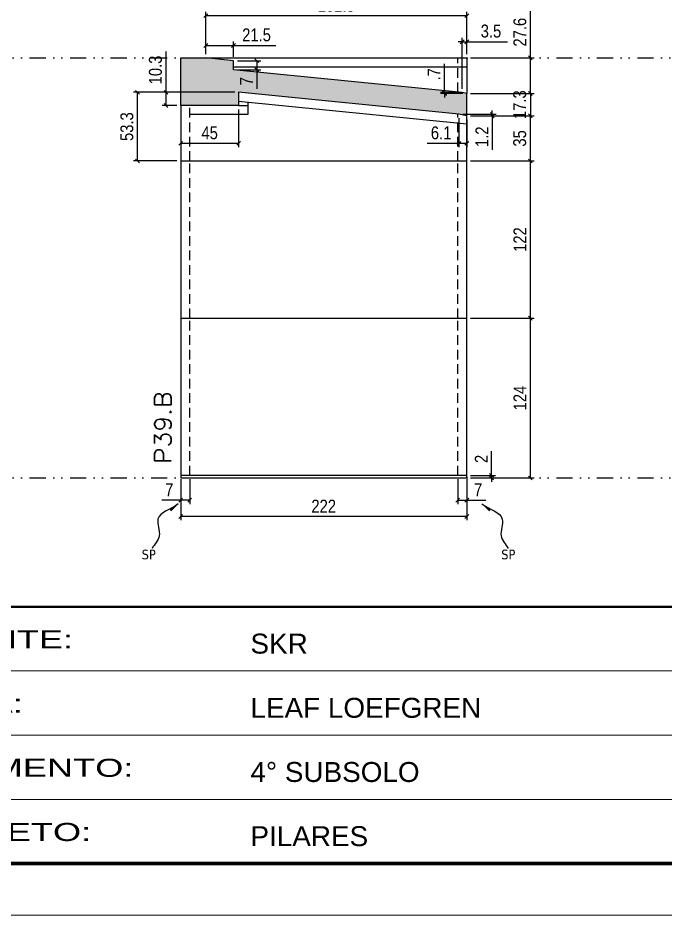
# Model space of a CAD drawing. Header units: millimetres. Extents: x 13777 to 27878, y -21631 to 6985.
# Drawn here: x 14932 to 15434, y -6700 to -6003 of the extents above; entities that cross this region are included whole.
import ezdxf

# ---------------------------------------------------------------- set-up
doc = ezdxf.new("R2010")
doc.units = ezdxf.units.MM
for name, pattern in [('CONTINUO', [0]), ('DASHED', [0.75, 0.5, -0.25]), ('DIVIDE2', [0.625, 0.25, -0.125, 0, -0.125, 0, -0.125]), ('HIDDEN', [0.375, 0.25, -0.125])]:
    doc.linetypes.add(name, pattern=pattern)
for name, color, linetype in [('COTA', 241, 'Continuous'), ('Nível', 160, 'Continuous'), ('Painéis', 200, 'Continuous'), ('SARR_2.2x7', 40, 'Continuous'), ('Sarrafo de Pressão', 42, 'HIDDEN'), ('texto', 7, 'Continuous')]:
    doc.layers.add(name, color=color, linetype=linetype)
for name, color, linetype, lineweight in [('Folhas', 255, 'Continuous', 9), ('SARRAFO DE PRESSAO', 251, 'DASHED', 9), ('Texto Seção', 7, 'Continuous', 15)]:
    doc.layers.add(name, color=color, linetype=linetype, lineweight=lineweight)
doc.styles.add('ARIAL', font='arial.ttf')
doc.styles.add('COTA TECNICA', font='techl___.ttf', dxfattribs={"height": 10})
doc.styles.add('COTA TECNICA-50', font='techl___.ttf', dxfattribs={"height": 10})
doc.styles.add('REGUA-120', font='ROMANS.shx', dxfattribs={"height": 15})
doc.styles.get("Standard").update_dxf_attribs({"font": 'arial.ttf'})
doc.styles.add('Tecnologia', font='')
doc.styles.get('Tecnologia').set_extended_font_data('Forgotten Futurist')
doc.dimstyles.new('COTA PAINEL-50', dxfattribs={"dimtxt": 10, "dimasz": 3, "dimexe": 3, "dimexo": 3, "dimgap": 3, "dimtad": 1, "dimdec": 1, "dimzin": 12, "dimdsep": 46, "dimtxsty": 'COTA TECNICA-50', "dimblk1": 'OBLIQUE', "dimblk2": 'OBLIQUE', "dimsah": 1, "dimcen": 0.9, "dimclrd": 4, "dimclre": 4, "dimclrt": 240, "dimadec": 1, "dimazin": 3, "dimtfac": 1, "dimtdec": 1, "dimtmove": 0, "dimatfit": 3, "dimfxl": 1, "dimtolj": 1, "dimtzin": 12, "dimarcsym": 0})
doc.dimstyles.new('PAINEL', dxfattribs={"dimtxt": 10, "dimasz": 3, "dimexe": 3, "dimexo": 3, "dimgap": 3, "dimtad": 1, "dimdec": 1, "dimzin": 12, "dimdsep": 46, "dimtxsty": 'COTA TECNICA', "dimblk1": 'OBLIQUE', "dimblk2": 'OBLIQUE', "dimsah": 1, "dimcen": 0.9, "dimclrd": 4, "dimclre": 4, "dimclrt": 240, "dimadec": 1, "dimazin": 3, "dimtfac": 1, "dimtdec": 1, "dimtmove": 0, "dimatfit": 3, "dimfxl": 1, "dimtolj": 1, "dimtzin": 12, "dimarcsym": 0})
doc.dimstyles.get("Standard").update_dxf_attribs({"dimtxt": 0.18, "dimasz": 0.18, "dimexe": 0.18, "dimexo": 0.0625, "dimgap": 0.09, "dimtad": 0, "dimtih": 1, "dimtoh": 1, "dimdec": 4, "dimzin": 0, "dimdsep": 46, "dimtxsty": 'Standard', "dimcen": 0.09, "dimadec": 0, "dimazin": 0, "dimtfac": 1, "dimtdec": 4, "dimtofl": 0, "dimtmove": 0, "dimatfit": 3, "dimfxl": 1, "dimtolj": 1, "dimtzin": 0, "dimarcsym": 0})

# ---------------------------------------------------------------- blocks, each defined once
blk = doc.blocks.new('9999999999')
at = {"color": 30, "linetype": 'CONTINUO'}
for p, q in [((98564.56, 34379.64), (99583.98, 34379.64)), ((98564.56, 34329.83), (99487.98, 34329.83)), ((98564.56, 34280.02), (99487.98, 34280.02))]:
    blk.add_line(p, q, dxfattribs=at)
at = {"color": 30, "linetype": 'CONTINUO', "const_width": 2}
blk.add_lwpolyline([(99583.98, 34230.21), (99583.98, 34414.45, 0.414214), (99568.98, 34429.45), (98228.98, 34429.45, 0.414214), (98213.98, 34414.45), (98213.98, 34245.21, 0.414214), (98228.98, 34230.21), (99583.98, 34230.21)], format="xyb", dxfattribs=at)
at = {"layer": 'Folhas'}
blk.add_lwpolyline([(98138.98, 34190.21), (99623.98, 34190.21), (99623.98, 35240.21), (98138.98, 35240.21)], close=True, dxfattribs=at)
at = {"layer": 'Folhas', "color": 30, "const_width": 3}
blk.add_lwpolyline([(98213.98, 34230.21), (99583.98, 34230.21), (99583.98, 35200.21), (98213.98, 35200.21)], close=True, dxfattribs=at)
at = {"color": 7, "linetype": 'Continuous', "ltscale": 5, "style": 'ARIAL'}
for s, height, p in [('SKR', 15.483, (98837.68, 34393.13)), ('LEAF LOEFGREN', 15.4829, (98837.68, 34343.32)), ('4° SUBSOLO', 15.483, (98837.68, 34293.51)), ('PILARES', 15.483, (98837.68, 34243.7))]:
    blk.add_text(s, height=height, dxfattribs=at).set_placement(p)
at = {"layer": 'Folhas', "color": 7, "style": 'Tecnologia', "width": 1.5}
for s, p in [('CLIENTE:', (98573.65, 34397.17)), ('OBRA:', (98573.65, 34347.31)), ('PAVIMENTO:', (98573.65, 34297.5)), ('PROJETO:', (98573.65, 34247.69))]:
    blk.add_text(s, height=14, dxfattribs=at).set_placement(p)
blk = doc.blocks.new('_Oblique')
at = {"color": 0, "linetype": 'ByBlock', "lineweight": -2}
blk.add_line((-0.5, -0.5), (0.5, 0.5), dxfattribs=at)
blk = doc.blocks.new('*D1109')
at = {"layer": 'COTA', "color": 4, "lineweight": -2, "transparency": 16777216}
for p, q in [((15058.02, -6361.32), (15058.02, -6393.21)), ((15280.02, -6361.32), (15280.02, -6393.21)), ((15280.02, -6390.21), (15058.02, -6390.21))]:
    blk.add_line(p, q, dxfattribs=at)
at = {"layer": 'Defpoints', "color": 0, "transparency": 16777216}
for p in [(15058.02, -6358.32), (15280.02, -6358.32), (15058.02, -6390.21)]:
    blk.add_point(p, dxfattribs=at)
at = {"layer": 'COTA', "color": 4, "lineweight": -2, "transparency": 16777216, "xscale": 3, "yscale": 3, "zscale": 3, "rotation": 180}
blk.add_blockref('_Oblique', (15058.02, -6390.21), dxfattribs=at)
at = {"layer": 'COTA', "color": 4, "lineweight": -2, "transparency": 16777216, "xscale": 3, "yscale": 3, "zscale": 3}
blk.add_blockref('_Oblique', (15280.02, -6390.21), dxfattribs=at)
at = {"layer": 'COTA', "color": 240, "transparency": 16777216, "insert": (15169.02, -6382.21), "char_height": 10, "attachment_point": 5, "style": 'COTA TECNICA'}
blk.add_mtext('\\A1;222', dxfattribs=at)
blk = doc.blocks.new('*D1110')
at = {"layer": 'COTA', "color": 4, "lineweight": -2, "transparency": 16777216}
for p, q in [((15273.02, -6361.32), (15273.02, -6380.56)), ((15280.02, -6363.32), (15280.02, -6380.56)), ((15273.02, -6377.56), (15280.02, -6377.56)), ((15280.02, -6377.56), (15294.75, -6377.56))]:
    blk.add_line(p, q, dxfattribs=at)
at = {"layer": 'Defpoints', "color": 0, "transparency": 16777216}
for p in [(15273.02, -6358.32), (15280.02, -6360.32), (15280.02, -6377.56)]:
    blk.add_point(p, dxfattribs=at)
at = {"layer": 'COTA', "color": 4, "lineweight": -2, "transparency": 16777216, "xscale": 3, "yscale": 3, "zscale": 3, "rotation": 180}
blk.add_blockref('_Oblique', (15273.02, -6377.56), dxfattribs=at)
at = {"layer": 'COTA', "color": 4, "lineweight": -2, "transparency": 16777216, "xscale": 3, "yscale": 3, "zscale": 3}
blk.add_blockref('_Oblique', (15280.02, -6377.56), dxfattribs=at)
at = {"layer": 'COTA', "color": 240, "transparency": 16777216, "insert": (15288.88, -6369.48), "char_height": 10, "attachment_point": 5, "style": 'COTA TECNICA-50'}
blk.add_mtext('\\A1;7', dxfattribs=at)
blk = doc.blocks.new('*D1111')
at = {"layer": 'COTA', "color": 4, "lineweight": -2, "transparency": 16777216}
for p, q in [((15058.02, -6363.32), (15058.02, -6380.56)), ((15065.02, -6361.32), (15065.02, -6380.56)), ((15058.02, -6377.56), (15043.28, -6377.56)), ((15065.02, -6377.56), (15058.02, -6377.56))]:
    blk.add_line(p, q, dxfattribs=at)
at = {"layer": 'Defpoints', "color": 0, "transparency": 16777216}
for p in [(15058.02, -6360.32), (15065.02, -6358.32), (15058.02, -6377.56)]:
    blk.add_point(p, dxfattribs=at)
at = {"layer": 'COTA', "color": 4, "lineweight": -2, "transparency": 16777216, "xscale": 3, "yscale": 3, "zscale": 3, "rotation": 180}
blk.add_blockref('_Oblique', (15058.02, -6377.56), dxfattribs=at)
at = {"layer": 'COTA', "color": 4, "lineweight": -2, "transparency": 16777216, "xscale": 3, "yscale": 3, "zscale": 3}
blk.add_blockref('_Oblique', (15065.02, -6377.56), dxfattribs=at)
at = {"layer": 'COTA', "color": 240, "transparency": 16777216, "insert": (15049.15, -6369.48), "char_height": 10, "attachment_point": 5, "style": 'COTA TECNICA-50'}
blk.add_mtext('\\A1;7', dxfattribs=at)
blk = doc.blocks.new('*D1112')
at = {"layer": 'COTA', "color": 4, "lineweight": -2, "transparency": 16777216}
for p, q in [((15299.27, -6358.32), (15299.27, -6339.51)), ((15283.02, -6358.32), (15302.27, -6358.32)), ((15283.02, -6360.32), (15302.27, -6360.32)), ((15299.27, -6360.32), (15299.27, -6358.32)), ((15299.27, -6360.32), (15299.27, -6363.32))]:
    blk.add_line(p, q, dxfattribs=at)
at = {"layer": 'Defpoints', "color": 0, "transparency": 16777216}
for p in [(15280.02, -6358.32), (15280.02, -6360.32), (15299.27, -6360.32)]:
    blk.add_point(p, dxfattribs=at)
at = {"layer": 'COTA', "color": 4, "lineweight": -2, "transparency": 16777216, "xscale": 3, "yscale": 3, "zscale": 3}
for p, rotation in [((15299.27, -6358.32), 270), ((15299.27, -6360.32), 90)]:
    blk.add_blockref('_Oblique', p, dxfattribs=dict(at, rotation=rotation))
at = {"layer": 'COTA', "color": 240, "transparency": 16777216, "insert": (15291.27, -6345.57), "char_height": 10, "attachment_point": 5, "rotation": 90, "style": 'COTA TECNICA-50'}
blk.add_mtext('\\A1;2', dxfattribs=at)
blk = doc.blocks.new('*D1113')
at = {"layer": 'COTA', "color": 4, "lineweight": -2, "transparency": 16777216}
for p, q in [((15283.02, -6114.32), (15332.38, -6114.32)), ((15329.38, -6236.32), (15329.38, -6114.32)), ((15283.02, -6236.32), (15332.38, -6236.32))]:
    blk.add_line(p, q, dxfattribs=at)
at = {"layer": 'Defpoints', "color": 0, "transparency": 16777216}
for p in [(15280.02, -6114.32), (15329.38, -6114.32), (15280.02, -6236.32)]:
    blk.add_point(p, dxfattribs=at)
at = {"layer": 'COTA', "color": 4, "lineweight": -2, "transparency": 16777216, "xscale": 3, "yscale": 3, "zscale": 3}
for p, rotation in [((15329.38, -6114.32), 90), ((15329.38, -6236.32), 270)]:
    blk.add_blockref('_Oblique', p, dxfattribs=dict(at, rotation=rotation))
at = {"layer": 'COTA', "color": 240, "transparency": 16777216, "insert": (15321.32, -6175.32), "char_height": 10, "attachment_point": 5, "rotation": 90, "style": 'COTA TECNICA-50'}
blk.add_mtext('\\A1;122', dxfattribs=at)
blk = doc.blocks.new('*D1114')
at = {"layer": 'COTA', "color": 4, "linetype": 'ByBlock', "lineweight": -2, "transparency": 16777216}
for p, q in [((15283.02, -6236.32), (15332.38, -6236.32)), ((15329.38, -6360.32), (15329.38, -6236.32)), ((15283.02, -6360.32), (15332.38, -6360.32))]:
    blk.add_line(p, q, dxfattribs=at)
at = {"layer": 'Defpoints', "color": 0, "linetype": 'ByBlock', "transparency": 16777216}
for p in [(15280.02, -6236.32), (15329.38, -6236.32), (15280.02, -6360.32)]:
    blk.add_point(p, dxfattribs=at)
at = {"layer": 'COTA', "color": 4, "linetype": 'ByBlock', "lineweight": -2, "transparency": 16777216, "xscale": 3, "yscale": 3, "zscale": 3}
for p, rotation in [((15329.38, -6236.32), 90), ((15329.38, -6360.32), 270)]:
    blk.add_blockref('_Oblique', p, dxfattribs=dict(at, rotation=rotation))
at = {"layer": 'COTA', "color": 240, "linetype": 'ByBlock', "transparency": 16777216, "insert": (15321.31, -6298.32), "char_height": 10, "attachment_point": 5, "rotation": 90, "style": 'COTA TECNICA'}
blk.add_mtext('\\A1;124', dxfattribs=at)
blk = doc.blocks.new('*D1115')
at = {"layer": 'COTA', "color": 4, "linetype": 'ByBlock', "lineweight": -2, "transparency": 16777216}
for p, q in [((15283.02, -6236.32), (15332.38, -6236.32)), ((15329.38, -6360.32), (15329.38, -6236.32)), ((15283.02, -6360.32), (15332.38, -6360.32))]:
    blk.add_line(p, q, dxfattribs=at)
at = {"layer": 'Defpoints', "color": 0, "linetype": 'ByBlock', "transparency": 16777216}
for p in [(15280.02, -6236.32), (15329.38, -6236.32), (15280.02, -6360.32)]:
    blk.add_point(p, dxfattribs=at)
at = {"layer": 'COTA', "color": 4, "linetype": 'ByBlock', "lineweight": -2, "transparency": 16777216, "xscale": 3, "yscale": 3, "zscale": 3}
for p, rotation in [((15329.38, -6236.32), 90), ((15329.38, -6360.32), 270)]:
    blk.add_blockref('_Oblique', p, dxfattribs=dict(at, rotation=rotation))
at = {"layer": 'COTA', "color": 240, "linetype": 'ByBlock', "transparency": 16777216, "insert": (15321.31, -6298.32), "char_height": 10, "attachment_point": 5, "rotation": 90, "style": 'COTA TECNICA'}
blk.add_mtext('\\A1;124', dxfattribs=at)
blk = doc.blocks.new('*D1116')
at = {"layer": 'COTA', "color": 4, "lineweight": -2, "transparency": 16777216}
for p, q in [((15100.02, -6060.99), (15021.53, -6060.99)), ((15024.53, -6114.32), (15024.53, -6060.99)), ((15055.02, -6114.32), (15021.53, -6114.32))]:
    blk.add_line(p, q, dxfattribs=at)
at = {"layer": 'Defpoints', "color": 0, "transparency": 16777216}
for p in [(15024.53, -6060.99), (15103.02, -6060.99), (15058.02, -6114.32)]:
    blk.add_point(p, dxfattribs=at)
at = {"layer": 'COTA', "color": 4, "lineweight": -2, "transparency": 16777216, "xscale": 3, "yscale": 3, "zscale": 3}
for p, rotation in [((15024.53, -6060.99), 90), ((15024.53, -6114.32), 270)]:
    blk.add_blockref('_Oblique', p, dxfattribs=dict(at, rotation=rotation))
at = {"layer": 'COTA', "color": 240, "transparency": 16777216, "insert": (15016.31, -6087.65), "char_height": 10, "attachment_point": 5, "rotation": 90, "style": 'COTA TECNICA'}
blk.add_mtext('\\A1;53.3', dxfattribs=at)
blk = doc.blocks.new('*D1117')
at = {"layer": 'COTA', "color": 4, "lineweight": -2, "transparency": 16777216}
for p, q in [((15058.02, -6074.32), (15058.02, -6103.63)), ((15103.02, -6074.32), (15103.02, -6103.63)), ((15103.02, -6100.63), (15058.02, -6100.63))]:
    blk.add_line(p, q, dxfattribs=at)
at = {"layer": 'Defpoints', "color": 0, "transparency": 16777216}
for p in [(15058.02, -6071.32), (15103.02, -6071.32), (15058.02, -6100.63)]:
    blk.add_point(p, dxfattribs=at)
at = {"layer": 'COTA', "color": 4, "lineweight": -2, "transparency": 16777216, "xscale": 3, "yscale": 3, "zscale": 3, "rotation": 180}
blk.add_blockref('_Oblique', (15058.02, -6100.63), dxfattribs=at)
at = {"layer": 'COTA', "color": 4, "lineweight": -2, "transparency": 16777216, "xscale": 3, "yscale": 3, "zscale": 3}
blk.add_blockref('_Oblique', (15103.02, -6100.63), dxfattribs=at)
at = {"layer": 'COTA', "color": 240, "transparency": 16777216, "insert": (15080.52, -6092.52), "char_height": 10, "attachment_point": 5, "style": 'COTA TECNICA'}
blk.add_mtext('\\A1;45', dxfattribs=at)
blk = doc.blocks.new('*D1118')
at = {"layer": 'COTA', "color": 4, "lineweight": -2, "transparency": 16777216}
for p, q in [((15273.96, -6081.08), (15273.96, -6103.63)), ((15280.02, -6082.29), (15280.02, -6103.63)), ((15273.96, -6100.63), (15249.29, -6100.63)), ((15280.02, -6100.63), (15273.96, -6100.63))]:
    blk.add_line(p, q, dxfattribs=at)
at = {"layer": 'Defpoints', "color": 0, "transparency": 16777216}
for p in [(15273.96, -6078.08), (15280.02, -6079.29), (15273.96, -6100.63)]:
    blk.add_point(p, dxfattribs=at)
at = {"layer": 'COTA', "color": 4, "lineweight": -2, "transparency": 16777216, "xscale": 3, "yscale": 3, "zscale": 3, "rotation": 180}
blk.add_blockref('_Oblique', (15273.96, -6100.63), dxfattribs=at)
at = {"layer": 'COTA', "color": 4, "lineweight": -2, "transparency": 16777216, "xscale": 3, "yscale": 3, "zscale": 3}
blk.add_blockref('_Oblique', (15280.02, -6100.63), dxfattribs=at)
at = {"layer": 'COTA', "color": 240, "transparency": 16777216, "insert": (15260.12, -6092.53), "char_height": 10, "attachment_point": 5, "style": 'COTA TECNICA'}
blk.add_mtext('\\A1;6.1', dxfattribs=at)
blk = doc.blocks.new('*D1119')
at = {"layer": 'COTA', "color": 4, "lineweight": -2, "transparency": 16777216}
for p, q in [((15276.96, -6078.08), (15302.84, -6078.08)), ((15299.84, -6078.08), (15299.84, -6075.08)), ((15299.84, -6078.08), (15299.84, -6079.29)), ((15283.02, -6079.29), (15302.84, -6079.29)), ((15299.84, -6079.29), (15299.84, -6105.74))]:
    blk.add_line(p, q, dxfattribs=at)
at = {"layer": 'Defpoints', "color": 0, "transparency": 16777216}
for p in [(15273.96, -6078.08), (15280.02, -6079.29), (15299.84, -6079.29)]:
    blk.add_point(p, dxfattribs=at)
at = {"layer": 'COTA', "color": 4, "lineweight": -2, "transparency": 16777216, "xscale": 3, "yscale": 3, "zscale": 3}
for p, rotation in [((15299.84, -6078.08), 270), ((15299.84, -6079.29), 90)]:
    blk.add_blockref('_Oblique', p, dxfattribs=dict(at, rotation=rotation))
at = {"layer": 'COTA', "color": 240, "transparency": 16777216, "insert": (15291.78, -6095.51), "char_height": 10, "attachment_point": 5, "rotation": 90, "style": 'COTA TECNICA'}
blk.add_mtext('\\A1;1.2', dxfattribs=at)
blk = doc.blocks.new('*D1120')
at = {"layer": 'COTA', "color": 4, "lineweight": -2, "transparency": 16777216}
for p, q in [((15283.02, -6079.29), (15332.38, -6079.29)), ((15329.38, -6114.32), (15329.38, -6079.29)), ((15283.02, -6114.32), (15332.38, -6114.32))]:
    blk.add_line(p, q, dxfattribs=at)
at = {"layer": 'Defpoints', "color": 0, "transparency": 16777216}
for p in [(15280.02, -6079.29), (15329.38, -6079.29), (15280.02, -6114.32)]:
    blk.add_point(p, dxfattribs=at)
at = {"layer": 'COTA', "color": 4, "lineweight": -2, "transparency": 16777216, "xscale": 3, "yscale": 3, "zscale": 3}
for p, rotation in [((15329.38, -6079.29), 90), ((15329.38, -6114.32), 270)]:
    blk.add_blockref('_Oblique', p, dxfattribs=dict(at, rotation=rotation))
at = {"layer": 'COTA', "color": 240, "transparency": 16777216, "insert": (15321.16, -6096.8), "char_height": 10, "attachment_point": 5, "rotation": 90, "style": 'COTA TECNICA'}
blk.add_mtext('\\A1;35', dxfattribs=at)
blk = doc.blocks.new('*D1121')
at = {"layer": 'COTA', "color": 4, "lineweight": -2, "transparency": 16777216}
for p, q in [((15283.02, -6061.95), (15332.38, -6061.95)), ((15329.38, -6061.95), (15329.38, -6079.29)), ((15283.02, -6079.29), (15332.38, -6079.29))]:
    blk.add_line(p, q, dxfattribs=at)
at = {"layer": 'Defpoints', "color": 0, "transparency": 16777216}
for p in [(15280.02, -6061.95), (15280.02, -6079.29), (15329.38, -6079.29)]:
    blk.add_point(p, dxfattribs=at)
at = {"layer": 'COTA', "color": 4, "lineweight": -2, "transparency": 16777216, "xscale": 3, "yscale": 3, "zscale": 3}
for p, rotation in [((15329.38, -6061.95), 90), ((15329.38, -6079.29), 270)]:
    blk.add_blockref('_Oblique', p, dxfattribs=dict(at, rotation=rotation))
at = {"layer": 'COTA', "color": 240, "transparency": 16777216, "insert": (15321.16, -6070.62), "char_height": 10, "attachment_point": 5, "rotation": 90, "style": 'COTA TECNICA'}
blk.add_mtext('\\A1;17.3', dxfattribs=at)
blk = doc.blocks.new('*D1122')
at = {"layer": 'COTA', "color": 4, "lineweight": -2, "transparency": 16777216}
for p, q in [((15329.38, -6034.32), (15329.38, -5997.41)), ((15283.02, -6034.32), (15332.38, -6034.32)), ((15329.38, -6061.95), (15329.38, -6034.32)), ((15283.02, -6061.95), (15332.38, -6061.95))]:
    blk.add_line(p, q, dxfattribs=at)
at = {"layer": 'Defpoints', "color": 0, "transparency": 16777216}
for p in [(15280.02, -6034.32), (15329.38, -6034.32), (15280.02, -6061.95)]:
    blk.add_point(p, dxfattribs=at)
at = {"layer": 'COTA', "color": 4, "lineweight": -2, "transparency": 16777216, "xscale": 3, "yscale": 3, "zscale": 3}
for p, rotation in [((15329.38, -6034.32), 90), ((15329.38, -6061.95), 270)]:
    blk.add_blockref('_Oblique', p, dxfattribs=dict(at, rotation=rotation))
at = {"layer": 'COTA', "color": 240, "transparency": 16777216, "insert": (15321.28, -6014.36), "char_height": 10, "attachment_point": 5, "rotation": 90, "style": 'COTA TECNICA'}
blk.add_mtext('\\A1;27.6', dxfattribs=at)
blk = doc.blocks.new('*D1123')
at = {"layer": 'COTA', "color": 4, "lineweight": -2, "transparency": 16777216}
for p, q in [((15276.48, -6021.76), (15273.48, -6021.76)), ((15276.48, -6058.25), (15276.48, -6018.76)), ((15276.48, -6021.76), (15280.02, -6021.76)), ((15280.02, -6031.32), (15280.02, -6018.76)), ((15280.02, -6021.76), (15311.62, -6021.76))]:
    blk.add_line(p, q, dxfattribs=at)
at = {"layer": 'Defpoints', "color": 0, "transparency": 16777216}
for p in [(15280.02, -6021.76), (15280.02, -6034.32), (15276.48, -6061.25)]:
    blk.add_point(p, dxfattribs=at)
at = {"layer": 'COTA', "color": 4, "lineweight": -2, "transparency": 16777216, "xscale": 3, "yscale": 3, "zscale": 3}
blk.add_blockref('_Oblique', (15276.48, -6021.76), dxfattribs=at)
at = {"layer": 'COTA', "color": 4, "lineweight": -2, "transparency": 16777216, "xscale": 3, "yscale": 3, "zscale": 3, "rotation": 180}
blk.add_blockref('_Oblique', (15280.02, -6021.76), dxfattribs=at)
at = {"layer": 'COTA', "color": 240, "transparency": 16777216, "insert": (15298.82, -6013.54), "char_height": 10, "attachment_point": 5, "style": 'COTA TECNICA'}
blk.add_mtext('\\A1;3.5', dxfattribs=at)
blk = doc.blocks.new('*D1124')
at = {"layer": 'COTA', "color": 4, "lineweight": -2, "transparency": 16777216}
for p, q in [((15077.52, -6031.32), (15077.52, -6021.61)), ((15099.02, -6033.47), (15099.02, -6021.61)), ((15077.52, -6024.61), (15099.02, -6024.61)), ((15099.02, -6024.61), (15131.8, -6024.61))]:
    blk.add_line(p, q, dxfattribs=at)
at = {"layer": 'Defpoints', "color": 0, "transparency": 16777216}
for p in [(15099.02, -6024.61), (15077.52, -6034.32), (15099.02, -6036.47)]:
    blk.add_point(p, dxfattribs=at)
at = {"layer": 'COTA', "color": 4, "lineweight": -2, "transparency": 16777216, "xscale": 3, "yscale": 3, "zscale": 3, "rotation": 180}
blk.add_blockref('_Oblique', (15077.52, -6024.61), dxfattribs=at)
at = {"layer": 'COTA', "color": 4, "lineweight": -2, "transparency": 16777216, "xscale": 3, "yscale": 3, "zscale": 3}
blk.add_blockref('_Oblique', (15099.02, -6024.61), dxfattribs=at)
at = {"layer": 'COTA', "color": 240, "transparency": 16777216, "insert": (15116.91, -6016.5), "char_height": 10, "attachment_point": 5, "style": 'COTA TECNICA'}
blk.add_mtext('\\A1;21.5', dxfattribs=at)
blk = doc.blocks.new('*D1125')
at = {"layer": 'COTA', "color": 4, "lineweight": -2, "transparency": 16777216}
for p, q in [((15102.02, -6036.47), (15120.12, -6036.47)), ((15117.12, -6036.47), (15117.12, -6043.5)), ((15102.02, -6043.5), (15120.12, -6043.5)), ((15117.12, -6043.5), (15117.12, -6058.23))]:
    blk.add_line(p, q, dxfattribs=at)
at = {"layer": 'Defpoints', "color": 0, "transparency": 16777216}
for p in [(15099.02, -6036.47), (15099.02, -6043.5), (15117.12, -6043.5)]:
    blk.add_point(p, dxfattribs=at)
at = {"layer": 'COTA', "color": 4, "lineweight": -2, "transparency": 16777216, "xscale": 3, "yscale": 3, "zscale": 3}
for p, rotation in [((15117.12, -6036.47), 90), ((15117.12, -6043.5), 270)]:
    blk.add_blockref('_Oblique', p, dxfattribs=dict(at, rotation=rotation))
at = {"layer": 'COTA', "color": 240, "transparency": 16777216, "insert": (15109.04, -6052.37), "char_height": 10, "attachment_point": 5, "rotation": 90, "style": 'COTA TECNICA'}
blk.add_mtext('\\A1;7', dxfattribs=at)
blk = doc.blocks.new('*D1126')
at = {"layer": 'COTA', "color": 4, "lineweight": -2, "transparency": 16777216}
for p, q in [((15077.52, -6031.32), (15077.52, -5998.56)), ((15280.02, -6001.56), (15077.52, -6001.56)), ((15280.02, -6031.32), (15280.02, -5998.56))]:
    blk.add_line(p, q, dxfattribs=at)
at = {"layer": 'Defpoints', "color": 0, "transparency": 16777216}
for p in [(15077.52, -6001.56), (15077.52, -6034.32), (15280.02, -6034.32)]:
    blk.add_point(p, dxfattribs=at)
at = {"layer": 'COTA', "color": 4, "lineweight": -2, "transparency": 16777216, "xscale": 3, "yscale": 3, "zscale": 3, "rotation": 180}
blk.add_blockref('_Oblique', (15077.52, -6001.56), dxfattribs=at)
at = {"layer": 'COTA', "color": 4, "lineweight": -2, "transparency": 16777216, "xscale": 3, "yscale": 3, "zscale": 3}
blk.add_blockref('_Oblique', (15280.02, -6001.56), dxfattribs=at)
at = {"layer": 'COTA', "color": 240, "transparency": 16777216, "insert": (15178.77, -5993.45), "char_height": 10, "attachment_point": 5, "style": 'COTA TECNICA'}
blk.add_mtext('\\A1;202.5', dxfattribs=at)
blk = doc.blocks.new('*D1127')
at = {"layer": 'COTA', "color": 4, "lineweight": -2, "transparency": 16777216}
for p, q in [((15262.7, -6061.25), (15262.7, -6038.9)), ((15273.48, -6061.25), (15259.7, -6061.25)), ((15277.02, -6061.95), (15259.7, -6061.95)), ((15262.7, -6061.95), (15262.7, -6061.25)), ((15262.7, -6061.95), (15262.7, -6064.95))]:
    blk.add_line(p, q, dxfattribs=at)
at = {"layer": 'Defpoints', "color": 0, "transparency": 16777216}
for p in [(15262.7, -6061.95), (15276.48, -6061.25), (15280.02, -6061.95)]:
    blk.add_point(p, dxfattribs=at)
at = {"layer": 'COTA', "color": 4, "lineweight": -2, "transparency": 16777216, "xscale": 3, "yscale": 3, "zscale": 3}
for p, rotation in [((15262.7, -6061.25), 270), ((15262.7, -6061.95), 90)]:
    blk.add_blockref('_Oblique', p, dxfattribs=dict(at, rotation=rotation))
at = {"layer": 'COTA', "color": 240, "transparency": 16777216, "insert": (15254.62, -6047.07), "char_height": 10, "attachment_point": 5, "rotation": 90, "style": 'COTA TECNICA'}
blk.add_mtext('\\A1;.7', dxfattribs=at)
blk = doc.blocks.new('*D2147')
at = {"layer": 'COTA', "color": 4, "lineweight": -2, "transparency": 16777216}
for p, q in [((15046.67, -6060.99), (15046.67, -6029.35)), ((15100.02, -6060.99), (15043.67, -6060.99)), ((15046.67, -6071.32), (15046.67, -6060.99)), ((15055.02, -6071.32), (15043.67, -6071.32))]:
    blk.add_line(p, q, dxfattribs=at)
at = {"layer": 'Defpoints', "color": 0, "transparency": 16777216}
for p in [(15046.67, -6060.99), (15103.02, -6060.99), (15058.02, -6071.32)]:
    blk.add_point(p, dxfattribs=at)
at = {"layer": 'COTA', "color": 4, "lineweight": -2, "transparency": 16777216, "xscale": 3, "yscale": 3, "zscale": 3}
for p, rotation in [((15046.67, -6060.99), 90), ((15046.67, -6071.32), 270)]:
    blk.add_blockref('_Oblique', p, dxfattribs=dict(at, rotation=rotation))
at = {"layer": 'COTA', "color": 240, "transparency": 16777216, "insert": (15038.45, -6043.67), "char_height": 10, "attachment_point": 5, "rotation": 90, "style": 'COTA TECNICA'}
blk.add_mtext('\\A1;10.3', dxfattribs=at)

msp = doc.modelspace()

# ---------------------------------------------------------------- hatches: boundary and pattern name
at = {"layer": 'COTA'}
h = msp.add_hatch(dxfattribs=at)
h.set_pattern_fill('AR-CONC', color=256, scale=0.03)
h.set_pattern_definition([(50, (-37.8135, 0), (5.4655401, -0.4781726), [0.5715, -6.2865]), (355, (-37.8135, 0), (-1.0573026, 5.7317054), [0.4572, -5.0292175]), (100.451445, (-37.358, -0.04), (4.4082374, 5.2535326), [0.4857003, -5.3427073]), (46.1842, (-37.8135, 1.524), (8.1323712, -1.2612698), [0.85725, -9.42975]), (96.63556, (-37.136, 1.419), (7.122124, 7.4227837), [0.7285507, -8.0140682]), (351.18415, (-37.8135, 1.524), (7.122124, 7.4227837), [0.685799, -7.543792]), (21, (-37.0515, 1.143), (4.5484317, -3.067956), [0.5715, -6.2865]), (326, (-37.0515, 1.143), (1.8540609, 5.525639), [0.4572, -5.0292]), (71.451445, (-36.6725, 0.8873), (6.4024926, 2.457683), [0.4857003, -5.3426981]), (37.5, (-37.8135, 0), (0.0926581, 2.53665117), [0, -4.96824, 0, -5.1054, 0, -5.04825]), (7.5, (-37.8135, 0), (2.00458988, 3.00541724), [0, -2.91084, 0, -4.85394, 0, -1.92405]), (327.5, (-39.5128, 0), (4.06771786, -0.17186232), [0, -1.905, 0, -5.9436, 0, -7.8867]), (317.5, (-40.2748, 0), (4.44387544, 0.7627947), [0, -2.4765, 0, -3.94716, 0, -5.6007])])
h.paths.add_polyline_path([(15058.02, -6034.32), (15058.02, -6071.32), (15103.02, -6071.32), (15103.02, -6060.99), (15273.96, -6078.08), (15280.02, -6079.29), (15280.02, -6061.95), (15276.48, -6061.25), (15099.02, -6043.5), (15099.02, -6036.47), (15077.52, -6034.32)])

# ---------------------------------------------------------------- linework, layer by layer
for p, q in [((15058.02, -6071.32), (15058.02, -6034.32)), ((15058.02, -6034.32), (15077.52, -6034.32)), ((15280.02, -6079.29), (15280.02, -6061.95)), ((15103.02, -6071.32), (15110.02, -6071.32)), ((15110.02, -6071.32), (15110.02, -6078.32))]:
    msp.add_line(p, q, dxfattribs=at)
at = {"layer": 'Nível', "color": 4, "linetype": 'DIVIDE2', "ltscale": 50}
for p, q in [((13777.11, -6034.32), (15898.47, -6034.32)), ((13777.11, -6360.32), (21531.15, -6360.32))]:
    msp.add_line(p, q, dxfattribs=at)
at = {"layer": 'Painéis'}
for p, q in [((15099.02, -6036.47), (15077.52, -6034.32)), ((15077.52, -6034.32), (15280.02, -6034.32)), ((15099.02, -6043.5), (15099.02, -6036.47)), ((15280.02, -6034.32), (15280.02, -6061.95)), ((15276.48, -6061.25), (15099.02, -6043.5)), ((15273.96, -6078.08), (15103.02, -6060.99)), ((15103.02, -6060.99), (15103.02, -6071.32)), ((15280.02, -6061.95), (15276.48, -6061.25)), ((15103.02, -6071.32), (15058.02, -6071.32)), ((15058.02, -6071.32), (15058.02, -6360.32)), ((15280.02, -6079.29), (15273.96, -6078.08)), ((15280.02, -6360.32), (15280.02, -6079.29)), ((15058.02, -6114.32), (15280.02, -6114.32)), ((15058.02, -6236.32), (15280.02, -6236.32)), ((15058.02, -6360.32), (15280.02, -6360.32))]:
    msp.add_line(p, q, dxfattribs=at)
msp.add_lwpolyline([(15280.02, -6358.32), (15058.02, -6358.32), (15058.02, -6360.32), (15280.02, -6360.32)], close=True, dxfattribs=at)
at = {"layer": 'SARR_2.2x7'}
for p, q in [((15099.02, -6041.32), (15280.02, -6041.32)), ((15280.02, -6085.72), (15103.02, -6068.02)), ((15110.02, -6068.72), (15110.02, -6071.32)), ((15110.02, -6078.32), (15065.02, -6078.32))]:
    msp.add_line(p, q, dxfattribs=at)
at = {"layer": 'Sarrafo de Pressão', "ltscale": 30}
for p, q in [((15273.02, -6060.9), (15273.02, -6034.32)), ((15065.02, -6114.32), (15065.02, -6071.32)), ((15273.02, -6114.32), (15273.02, -6077.99)), ((15065.02, -6236.32), (15065.02, -6114.32)), ((15273.02, -6236.32), (15273.02, -6114.32)), ((15065.02, -6358.32), (15065.02, -6236.32)), ((15273.02, -6358.32), (15273.02, -6236.32))]:
    msp.add_line(p, q, dxfattribs=at)

# ---------------------------------------------------------------- block references
at = {"layer": 'SARRAFO DE PRESSAO', "color": 6, "linetype": 'ByBlock'}
msp.add_blockref('9999999999', (-83725.51, -40889.8), dxfattribs=at)

# ---------------------------------------------------------------- texts
at = {"layer": 'texto', "color": 0, "char_height": 7.5, "attachment_point": 5}
for insert in [(15033.24, -6419.81), (15312.26, -6419.81)]:
    msp.add_mtext('{\\fTahoma|b0|i0|c0|p34;\\C4;SP}', dxfattribs=dict(at, insert=insert))
at = {"layer": 'Texto Seção', "style": 'REGUA-120', "width": 1.1}
msp.add_text('P39.B', height=13, rotation=90, dxfattribs=at).set_placement((15050.77, -6349.55))

# ---------------------------------------------------------------- dimensions: what is measured, and where the dimension line sits
at = {"layer": 'COTA'}
for base, p1, p2, dimstyle, picture, middle in [((15077.52, -6001.56), (15280.02, -6034.32), (15077.52, -6034.32), 'PAINEL', '*D1126', (15178.77, -5993.45)), ((15280.02, -6021.76), (15276.48, -6061.25), (15280.02, -6034.32), 'PAINEL', '*D1123', (15298.82, -6013.54)), ((15099.02, -6024.61), (15077.52, -6034.32), (15099.02, -6036.47), 'PAINEL', '*D1124', (15116.91, -6016.5)), ((15058.02, -6100.63), (15103.02, -6071.32), (15058.02, -6071.32), 'PAINEL', '*D1117', (15080.52, -6092.52)), ((15273.96, -6100.63), (15280.02, -6079.29), (15273.96, -6078.08), 'PAINEL', '*D1118', (15260.12, -6092.53)), ((15280.02, -6377.56), (15273.02, -6358.32), (15280.02, -6360.32), 'COTA PAINEL-50', '*D1110', (15288.88, -6369.48))]:
    dim = msp.add_linear_dim(base=base, p1=p1, p2=p2, dimstyle=dimstyle, dxfattribs=at)
    dim.commit()
    dim.dimension.update_dxf_attribs({"geometry": picture, "text_midpoint": middle})
for base, p1, p2, angle, dimstyle, picture, middle in [((15329.38, -6034.32), (15280.02, -6061.95), (15280.02, -6034.32), 90, 'PAINEL', '*D1122', (15321.28, -6014.36)), ((15046.67, -6060.99), (15058.02, -6071.32), (15103.02, -6060.99), 90, 'PAINEL', '*D2147', (15038.45, -6043.67)), ((15117.12, -6043.5), (15099.02, -6036.47), (15099.02, -6043.5), 90, 'PAINEL', '*D1125', (15109.04, -6052.37)), ((15024.53, -6060.99), (15058.02, -6114.32), (15103.02, -6060.99), 90, 'PAINEL', '*D1116', (15016.31, -6087.65)), ((15299.84, -6079.29), (15273.96, -6078.08), (15280.02, -6079.29), 90, 'PAINEL', '*D1119', (15291.78, -6095.51)), ((15329.38, -6079.29), (15280.02, -6114.32), (15280.02, -6079.29), 90, 'PAINEL', '*D1120', (15321.16, -6096.8)), ((15329.38, -6114.32), (15280.02, -6236.32), (15280.02, -6114.32), 90, 'COTA PAINEL-50', '*D1113', (15321.32, -6175.32)), ((15058.02, -6377.56), (15065.02, -6358.32), (15058.02, -6360.32), 180, 'COTA PAINEL-50', '*D1111', (15049.15, -6369.48))]:
    dim = msp.add_linear_dim(base=base, p1=p1, p2=p2, angle=angle, dimstyle=dimstyle, dxfattribs=at)
    dim.commit()
    dim.dimension.update_dxf_attribs({"geometry": picture, "text_midpoint": middle})
for base, p1, p2, dimstyle, picture, middle in [((15262.7, -6061.95), (15276.48, -6061.25), (15280.02, -6061.95), 'PAINEL', '*D1127', (15262.7, -6047.07)), ((15329.38, -6079.29), (15280.02, -6061.95), (15280.02, -6079.29), 'PAINEL', '*D1121', (15329.38, -6070.62)), ((15299.27, -6360.32), (15280.02, -6358.32), (15280.02, -6360.32), 'COTA PAINEL-50', '*D1112', (15299.27, -6345.57))]:
    dim = msp.add_linear_dim(base=base, p1=p1, p2=p2, angle=90, dimstyle=dimstyle, dxfattribs=at)
    dim.commit()
    dim.dimension.update_dxf_attribs({"geometry": picture, "text_midpoint": middle, "dimtype": 160})
at = {"layer": 'COTA', "linetype": 'ByBlock'}
for picture in ['*D1114', '*D1115']:
    dim = msp.add_aligned_dim(p1=(15280.02, -6360.32), p2=(15280.02, -6236.32), distance=-49.37, dimstyle='PAINEL', dxfattribs=at)
    dim.commit()
    dim.dimension.update_dxf_attribs({"geometry": picture, "text_midpoint": (15321.31, -6298.32)})
at = {"layer": 'COTA'}
dim = msp.add_linear_dim(base=(15058.02, -6390.21), p1=(15280.02, -6358.32), p2=(15058.02, -6358.32), angle=180, dimstyle='PAINEL', override={"dimarcsym": 2}, dxfattribs=at)
dim.commit()
dim.dimension.update_dxf_attribs({"geometry": '*D1109', "text_midpoint": (15169.02, -6382.21)})

# ---------------------------------------------------------------- leaders
at = {"layer": 'COTA', "path_type": 1}
for points in [[(15056.19, -6380.5), (15040.4, -6392.33), (15041.33, -6405.34), (15035.77, -6415.12)], [(15291.84, -6380.5), (15307.63, -6392.33), (15306.7, -6405.34), (15312.26, -6415.12)]]:
    msp.add_leader(points, dimstyle='Standard', override={"dimasz": 8}, dxfattribs=at)

doc.saveas('drawing.dxf')
